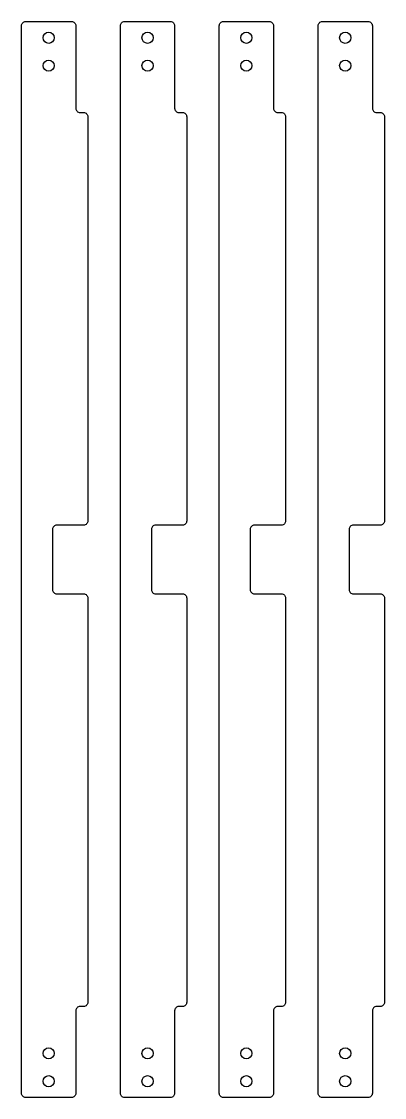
# Model space of a CAD drawing. Extents: x -952 to -562, y -1126 to 33.
import ezdxf

# ---------------------------------------------------------------- set-up
doc = ezdxf.new("R2010")
doc.units = 0
doc.layers.get('0').update_dxf_attribs({"linetype": 'CONTINUOUS'})

msp = doc.modelspace()

# ---------------------------------------------------------------- linework, layer by layer
at = {"color": 7, "linetype": 'CONTINUOUS'}
for points in [[(-889.4, -1028.35, 0.4142136), (-893.9, -1032.85), (-893.9, -1121.85, -0.4142136), (-898.4, -1126.35), (-947.7, -1126.35, -0.4142136), (-952.2, -1121.85), (-952.2, 28.15, -0.4142136), (-947.7, 32.65), (-898.4, 32.65, -0.4142136), (-893.9, 28.15), (-893.9, -60.85, 0.4142136), (-889.4, -65.35), (-885.4, -65.35, -0.4142136), (-880.9, -69.85), (-880.9, -505.35, -0.4142136), (-885.4, -509.85), (-914.4, -509.85, 0.4142136), (-918.9, -514.35), (-918.9, -579.35, 0.4142136), (-914.4, -583.85), (-885.4, -583.85, -0.4142136), (-880.9, -588.35), (-880.9, -1023.85, -0.4142136), (-885.4, -1028.35)], [(-783.1, -1028.35, 0.4142136), (-787.6, -1032.85), (-787.6, -1121.85, -0.4142136), (-792.1, -1126.35), (-841.4, -1126.35, -0.4142136), (-845.9, -1121.85), (-845.9, 28.15, -0.4142136), (-841.4, 32.65), (-792.1, 32.65, -0.4142136), (-787.6, 28.15), (-787.6, -60.85, 0.4142136), (-783.1, -65.35), (-779.1, -65.35, -0.4142136), (-774.6, -69.85), (-774.6, -505.35, -0.4142136), (-779.1, -509.85), (-808.1, -509.85, 0.4142136), (-812.6, -514.35), (-812.6, -579.35, 0.4142136), (-808.1, -583.85), (-779.1, -583.85, -0.4142136), (-774.6, -588.35), (-774.6, -1023.85, -0.4142136), (-779.1, -1028.35)], [(-676.8, -1028.35, 0.4142136), (-681.3, -1032.85), (-681.3, -1121.85, -0.4142136), (-685.8, -1126.35), (-735.1, -1126.35, -0.4142136), (-739.6, -1121.85), (-739.6, 28.15, -0.4142136), (-735.1, 32.65), (-685.8, 32.65, -0.4142136), (-681.3, 28.15), (-681.3, -60.85, 0.4142136), (-676.8, -65.35), (-672.8, -65.35, -0.4142136), (-668.3, -69.85), (-668.3, -505.35, -0.4142136), (-672.8, -509.85), (-701.8, -509.85, 0.4142136), (-706.3, -514.35), (-706.3, -579.35, 0.4142136), (-701.8, -583.85), (-672.8, -583.85, -0.4142136), (-668.3, -588.35), (-668.3, -1023.85, -0.4142136), (-672.8, -1028.35)], [(-570.5, -1028.35, 0.4142136), (-575, -1032.85), (-575, -1121.85, -0.4142136), (-579.5, -1126.35), (-628.8, -1126.35, -0.4142136), (-633.3, -1121.85), (-633.3, 28.15, -0.4142136), (-628.8, 32.65), (-579.5, 32.65, -0.4142136), (-575, 28.15), (-575, -60.85, 0.4142136), (-570.5, -65.35), (-566.5, -65.35, -0.4142136), (-562, -69.85), (-562, -505.35, -0.4142136), (-566.5, -509.85), (-595.5, -509.85, 0.4142136), (-600, -514.35), (-600, -579.35, 0.4142136), (-595.5, -583.85), (-566.5, -583.85, -0.4142136), (-562, -588.35), (-562, -1023.85, -0.4142136), (-566.5, -1028.35)]]:
    msp.add_lwpolyline(points, format="xyb", close=True, dxfattribs=at)
for centre in [(-923.05, 15.15), (-816.75, 15.15), (-710.45, 15.15), (-604.15, 15.15), (-923.05, -14.85), (-816.75, -14.85), (-710.45, -14.85), (-604.15, -14.85), (-923.05, -1078.85), (-816.75, -1078.85), (-710.45, -1078.85), (-604.15, -1078.85), (-923.05, -1108.85), (-816.75, -1108.85), (-710.45, -1108.85), (-604.15, -1108.85)]:
    msp.add_circle(centre, 6, dxfattribs=at)

doc.saveas('drawing.dxf')
